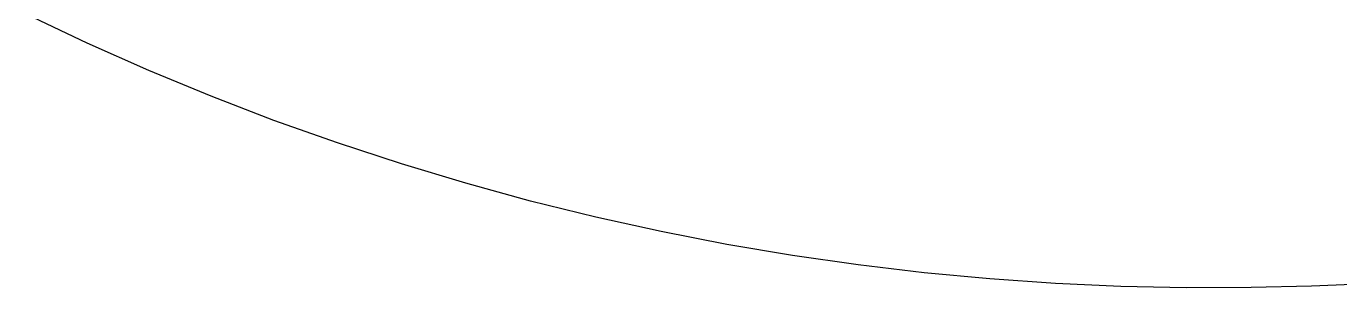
# Model space of a CAD drawing. Header units: millimetres. Extents: x -1480 to 5249, y -840 to 3860.
# Drawn here: x -0.821 to 1.767, y 987.369 to 987.883 of the extents above; entities that cross this region are included whole.
import ezdxf

# ---------------------------------------------------------------- set-up
doc = ezdxf.new("R2010")
doc.units = ezdxf.units.MM
doc.header["$MEASUREMENT"] = 0
doc.layers.add('Utwórz2D linie widoczne', color=7, linetype='Continuous', true_color=0x000000)

msp = doc.modelspace()

# ---------------------------------------------------------------- linework, layer by layer
at = {"layer": 'Utwórz2D linie widoczne'}
for p, q in [((-0.7011, 987.8501), (-0.821, 987.9068)), ((-0.5797, 987.7963), (-0.7011, 987.8501)), ((-0.457, 987.7456), (-0.5797, 987.7963)), ((-0.333, 987.698), (-0.457, 987.7456)), ((-0.2079, 987.6536), (-0.333, 987.698)), ((-0.0819, 987.6123), (-0.2079, 987.6536)), ((0.0451, 987.5742), (-0.0819, 987.6123)), ((0.1728, 987.5393), (0.0451, 987.5742)), ((0.3011, 987.5076), (0.1728, 987.5393)), ((0.4299, 987.4793), (0.3011, 987.5076)), ((0.5591, 987.4541), (0.4299, 987.4793)), ((0.6886, 987.4323), (0.5591, 987.4541)), ((0.8182, 987.4137), (0.6886, 987.4323)), ((0.9479, 987.3983), (0.8182, 987.4137)), ((1.0774, 987.3862), (0.9479, 987.3983)), ((1.2067, 987.3773), (1.0774, 987.3862)), ((1.3357, 987.3715), (1.2067, 987.3773)), ((1.8315, 987.3769), (1.7114, 987.3718)), ((1.4642, 987.3689), (1.3357, 987.3715)), ((1.5922, 987.3695), (1.4642, 987.3689)), ((1.7114, 987.3718), (1.5922, 987.3695))]:
    msp.add_line(p, q, dxfattribs=at)

doc.saveas('drawing.dxf')
